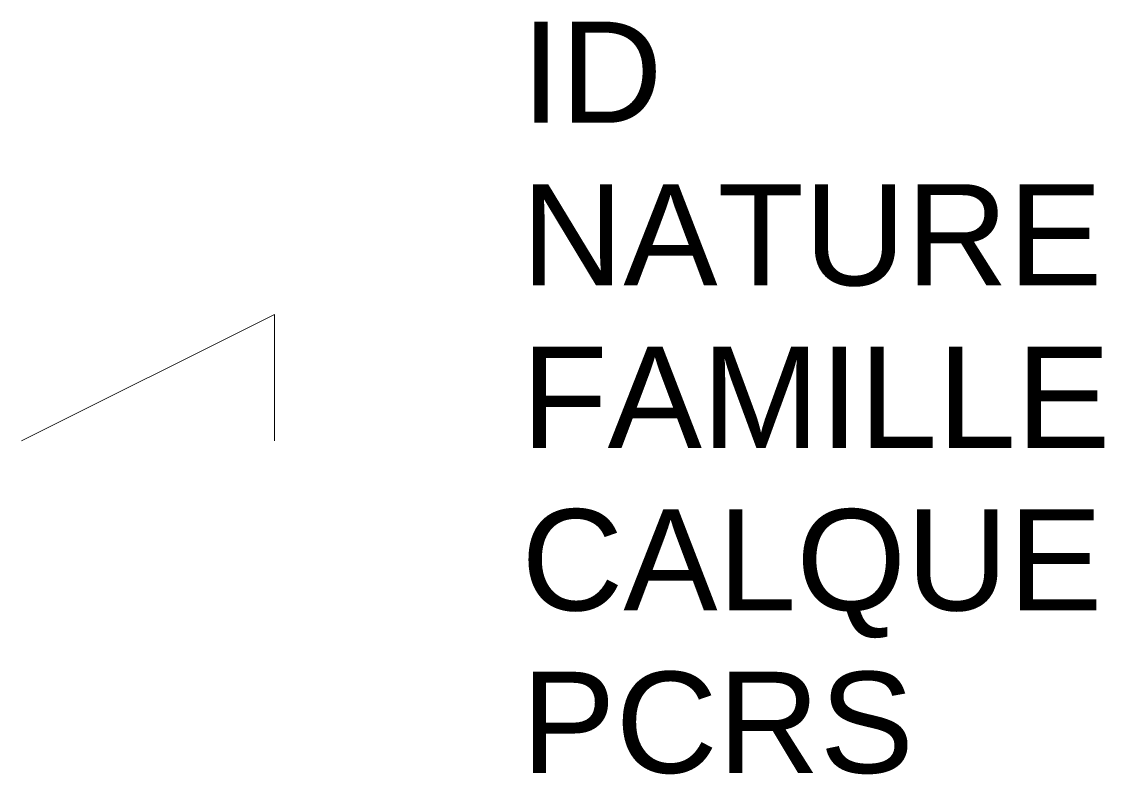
# Model space of a CAD drawing. Header units: metres. Extents: x 3079.71 to 3081.85, y 1796.12 to 1797.6.
import ezdxf

# ---------------------------------------------------------------- set-up
doc = ezdxf.new("R2010")
doc.units = ezdxf.units.M
doc.linetypes.add('Socle_Continu', pattern=[2.5, 2.5, 0])
doc.layers.add('VOIRI_SCS', color=7, linetype='Socle_Continu', lineweight=13)
doc.styles.get("Standard").update_dxf_attribs({"font": 'arial.ttf'})

msp = doc.modelspace()

# ---------------------------------------------------------------- linework, layer by layer
at = {"layer": 'VOIRI_SCS', "linetype": 'Socle_Continu', "flags": 128}
msp.add_lwpolyline([(3080.2105, 1796.7746), (3080.2105, 1797.0246), (3079.7105, 1796.7746)], dxfattribs=at)

# ---------------------------------------------------------------- texts
at = {"layer": 'VOIRI_SCS', "linetype": 'Socle_Continu', "flags": 9}
for tag, p, s in [('ID', (3080.698, 1797.4033), 'LP_0842'), ('NATURE', (3080.698, 1797.082), 'Surbaissé de trottoir (droit)'), ('FAMILLE', (3080.698, 1796.7607), 'Voirie'), ('CALQUE', (3080.698, 1796.4394), 'VOIRI_SCS'), ('PCRS', (3080.698, 1796.1181), 'HabillageSymbole')]:
    msp.add_attdef(tag, p, s, height=0.2, dxfattribs=at)

doc.saveas('drawing.dxf')
